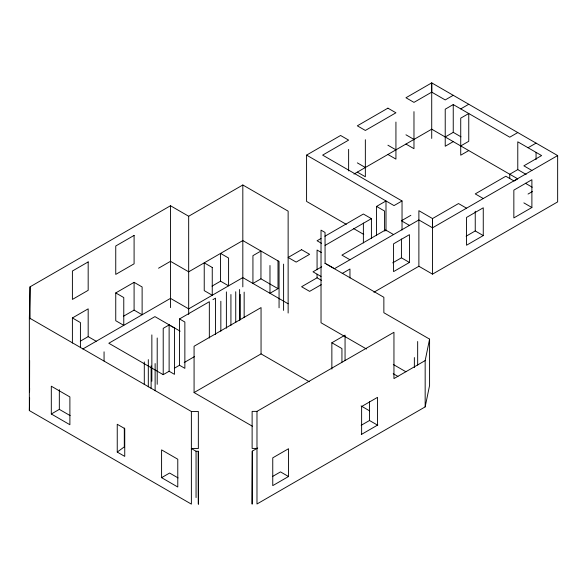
<?xml version="1.0" encoding="UTF-8"?>
<svg xmlns="http://www.w3.org/2000/svg" width="587" height="587" viewBox="0 0 587 587"><rect width="100%" height="100%" fill="white"/><g stroke="black" fill="none" stroke-linecap="round" stroke-linejoin="round"><path stroke-width="0.88" d="M29.35 317.956L191.377 411.502L191.377 504.123L29.35 410.577L29.35 317.956L30.047 286.838L170.494 205.751L188.676 216.243L242.82 184.986L288.136 211.151L288.136 313.032M29.643 360.477L29.563 391.925L29.643 388.264M29.35 410.577L29.636 397.766M252.271 451.139L252.124 503.998L252.271 451.139L257.737 447.984M425.164 360.587L393.95 378.6L393.95 332.293L256.981 411.37L256.981 503.991L425.164 406.894L425.164 360.587L429.581 339.125L383.861 312.732L383.861 297.293L325.037 263.328M425.164 406.894L429.581 385.432L429.581 339.125M117.246 452.063L117.246 424.276L124.745 428.605L124.745 456.392L117.246 452.063L124.305 446.876L124.305 428.055M346.293 224.351L306.583 201.429L306.583 155.115L340.599 135.48L348.627 140.11L322.63 155.115L402.036 200.967L402.036 230.023M431.716 92.137L413.974 102.38L405.955 97.75L431.716 82.877L557.65 155.577L557.65 201.891L432.516 274.136L418.883 266.263L373.897 292.231M453.245 95.299L445.225 99.937L431.768 92.166L431.716 82.877L431.716 138.444M72.399 343.05L72.399 317.956L88.175 308.843L88.175 336.63L96.202 341.26M115.749 292.928L123.769 297.558L123.769 325.345L115.749 320.715L115.749 292.928L134.093 282.332L142.12 286.97L142.12 314.749L134.093 310.119L123.395 316.298M158.541 268.222L170.494 261.325L188.676 271.818L242.82 240.56L279.06 261.479L279.06 307.793M517.778 132.559L509.758 137.189L453.245 104.567L445.225 109.197L445.225 146.244L453.245 141.614M460.729 108.889L468.756 104.259M353.946 174.082L431.716 129.184L517.778 178.874L514.131 180.979M80.287 341.186L88.175 336.63M445.225 136.984L453.245 132.354L461 136.83M82.789 349.008L170.494 298.372L188.676 308.865L242.82 277.607L288.136 303.772M212.01 286.133L220.565 281.195L228.585 285.825L228.585 258.038L220.565 253.408L220.565 281.195M460.729 145.936L468.756 141.306L468.756 113.518L460.729 118.148L460.729 155.195L468.756 150.565M169.122 324.941L163.215 328.353L163.215 374.66L169.122 371.255L174.464 374.337L174.464 328.03L169.122 324.941L169.122 371.255M179.512 318.939L184.861 322.028L184.861 368.343L179.512 365.253L179.512 318.939L209.339 301.718L209.339 338.046M212.956 299.634L215.495 298.167L215.495 334.487M320.994 238.498L317.068 240.758L321.441 243.289M324.919 236.231L363.382 214.02L371.41 218.65L371.41 238.527M376.553 235.475L376.553 206.419L385.997 200.967L385.997 230.933M260.951 278.818L252.931 283.448L252.931 255.661L260.951 251.031L260.951 278.818L278.003 288.657L278.003 260.87M325.088 245.395L371.41 218.65M402.036 200.967L394.016 205.597L306.583 155.115M51.311 413.996L69.89 424.724L69.89 396.937L51.311 386.209L51.311 413.996L59.331 409.366L70.169 415.625M278.003 288.657L269.976 293.287L269.976 265.5M321.713 266.792L313.003 271.818L321.023 276.448M410.863 215.319L401.42 220.771L409.44 225.401M528.043 147.748L536.063 143.118M321.441 280.337L317.068 277.812L301.593 286.742L309.613 291.372L321.221 284.673M418.883 266.263L418.883 210.689L432.516 218.562L458.513 203.557L466.533 208.187M526.157 174.449L517.778 169.606L509.758 174.244L509.758 178.448M174.317 368.254L179.512 365.253M184.223 362.531L194.422 356.639M342.214 273.476L349.955 269.007L349.955 277.974M557.65 155.577L432.516 227.822L418.883 219.949L334.48 268.677L326.46 264.047M392.688 262.859L401.42 257.818L409.44 262.448L409.44 234.668L393.569 243.825L393.569 271.612L409.44 262.448M528.043 194.062L532.416 191.531M261.054 353.895L261.054 307.588L194.077 346.257L194.077 392.564L261.054 353.895L309.305 381.755M466.115 236.216L475.243 230.948L483.262 235.578L483.262 207.791L466.533 217.447L466.533 245.234L483.262 235.578M531.888 207.505L513.845 217.916L513.845 190.129L531.888 179.717L531.888 207.505L523.861 202.875M331.86 369.091L331.86 342.757L345.061 335.133L345.061 360.557M161.586 477.664L177.78 487.012L177.78 459.225L161.586 449.877L161.586 477.664L169.606 473.034L178.088 477.928M272.617 476.439L280.505 471.889L288.525 476.519L288.525 448.732L272.757 457.838L272.757 485.625L288.525 476.519M361.174 425.311L369.502 420.505L377.522 425.135L377.522 397.348L361.621 406.527L361.621 434.314M361.284 434.512L377.83 424.959M191.377 411.502L198.347 411.487L198.347 448.541L191.377 448.556M256.981 411.37L252.124 411.377L252.124 448.431L256.981 448.417M191.325 448.527L196.058 451.256L198.311 451.249L198.347 504.116L198.311 451.249M531.888 170.457L523.861 165.828L541.61 155.577L517.778 141.819L517.778 169.606M525.394 183.269L532.255 187.231M513.845 180.869L505.825 176.239L475.243 193.901L483.262 198.531M405.955 134.797L413.974 139.427M405.955 144.057L413.974 148.694L413.974 111.64M387.912 145.209L395.932 149.846M387.912 154.476L395.932 159.106L395.932 122.059M357.329 162.87L365.349 167.5M357.329 172.13L365.349 176.76L365.349 139.713M376.553 206.419L384.573 211.049L384.573 231.021M393.569 234.565L385.549 229.935L341.928 255.118L349.955 259.748M353.44 228.475L363.764 234.44M321.441 252.549L317.068 250.025L317.068 269.741M366.515 349.023L321.023 322.762L321.023 230.141L325.037 232.452L325.088 263.614M393.275 364.476L405.903 371.762M393.202 373.692L397.935 376.428M331.86 342.757L341.935 348.568L341.935 362.194M361.108 405.947L369.641 410.878M180.165 331.185L154.931 316.62L108.808 343.248L163.215 374.66M72.399 317.956L80.419 322.586L80.419 347.687M194.077 392.564L252.476 426.279M432.465 218.533L432.516 274.136M536.063 152.378L536.063 159.554M475.243 211.225L475.243 230.948M453.245 104.567L453.245 132.354M432.516 218.562L432.516 227.646M417.665 341.509L417.665 365.114M414.363 357.556L414.363 367.55M401.42 238.997L401.42 257.818M369.502 401.684L369.502 420.505M363.382 223.053L363.382 242.937M348.627 149.369L348.627 170.883M317.068 274.224L317.068 277.812M283.594 264.106L283.594 310.413M244.155 292.121L244.155 317.545M242.82 184.986L242.82 286.867M240.274 294.358L240.274 319.783M239.613 289.494L239.613 320.37M235.739 291.739L235.739 322.608M230.926 294.513L230.926 325.389M226.384 291.893L226.384 328.214M220.844 301.256L220.844 331.222M196.058 451.256L196.058 497.571M188.676 216.243L188.676 314.5M170.494 205.751L170.494 307.632M157.206 337.995L157.206 384.309M155.129 363.566L155.129 390.803M151.857 334.906L151.857 381.22M151.116 365.877L151.116 388.579M148.313 359.626L148.313 386.87M144.299 361.944L144.299 384.639M134.093 282.332L134.093 310.119M104.06 351.833L104.06 360.998M59.331 389.643L59.331 409.366M30.047 286.838L30.047 318.932M88.175 261.919L72.399 271.025L72.399 299.429L88.175 290.323L88.175 261.919M134.093 235.409L115.749 245.997L115.749 274.4L134.093 263.812L134.093 235.409M387.912 108.162L357.329 125.823L365.349 130.453L395.932 112.792L387.912 108.162M301.593 249.695L288.136 257.466L296.156 262.096L309.613 254.325L301.593 249.695M212.252 267.467L204.232 262.837L204.232 290.624L212.252 295.254L212.252 267.467"/></g></svg>
